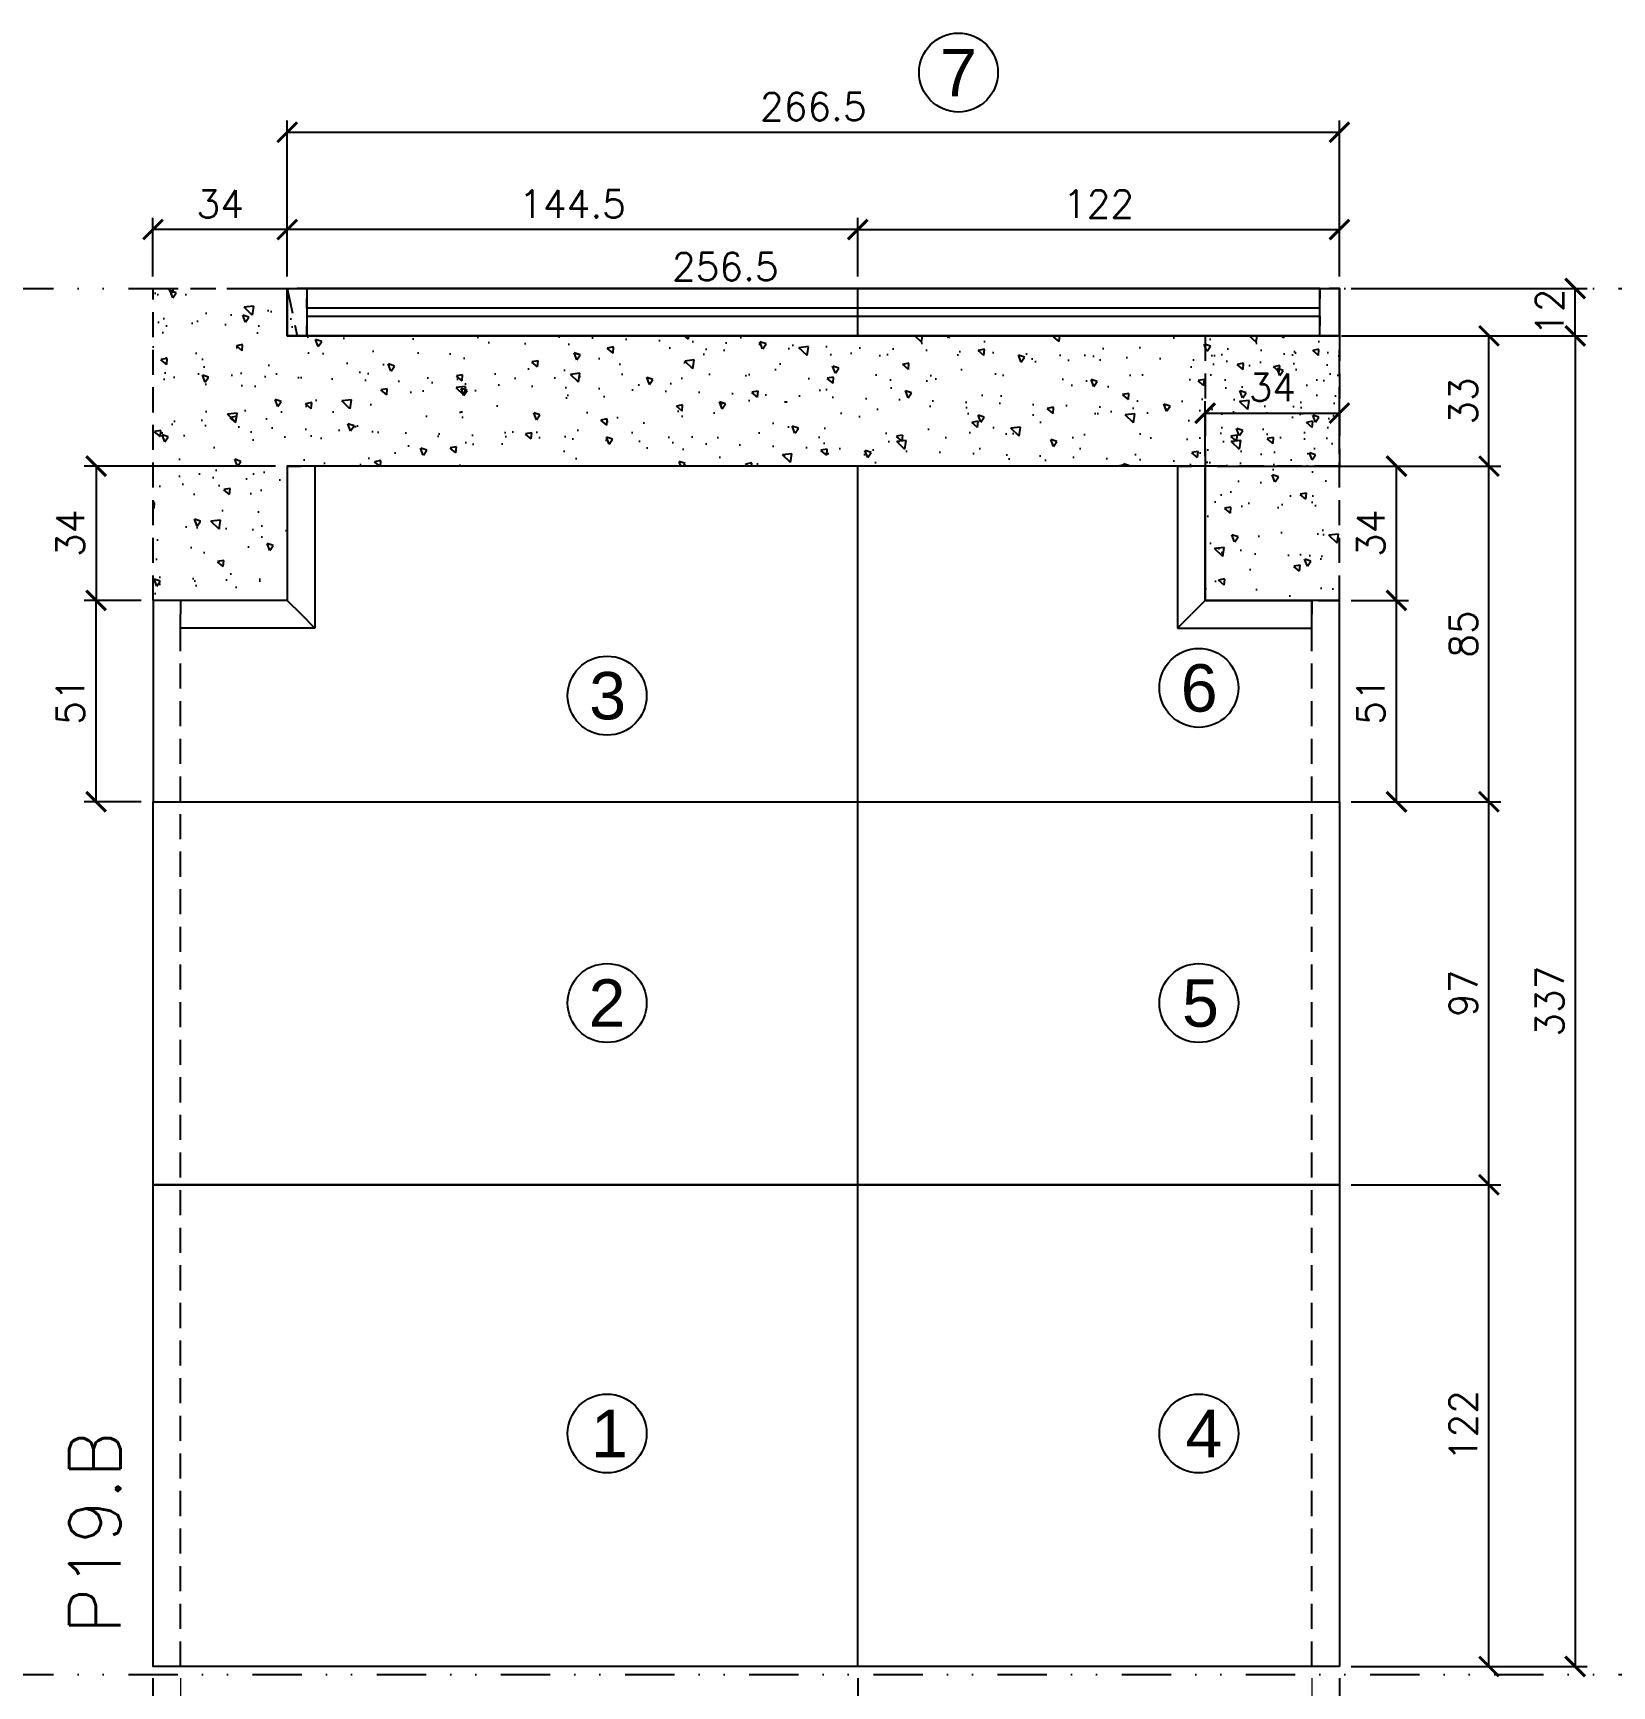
# Model space of a CAD drawing. Extents: x -23436 to 4767, y -4131 to 9755.
# Drawn here: x -18235.9 to -17836, y 2134.4 to 2553 of the extents above; entities that cross this region are included whole.
import ezdxf
from ezdxf.enums import TextEntityAlignment as Align

# ---------------------------------------------------------------- set-up
doc = ezdxf.new("R2010")
doc.units = 0
doc.header["$PDMODE"] = 2
doc.header["$PDSIZE"] = 10
doc.linetypes.add('DIVIDE2', pattern=[0.625, 0.25, -0.125, 0, -0.125, 0, -0.125])
doc.linetypes.add('HIDDEN', pattern=[9.525, 6.35, -3.175])
doc.layers.get('0').update_dxf_attribs({"lineweight": 13})
doc.layers.get('Defpoints').update_dxf_attribs({"lineweight": 13})
for name, color, linetype in [('Concreto', 250, 'HIDDEN'), ('Cota', 4, 'Continuous'), ('Cota Sarrafo', 180, 'Continuous'), ('Nível', 160, 'Continuous'), ('Painéis', 30, 'Continuous'), ('Romaneio', 10, 'Continuous'), ('Sarr 7x7', 104, 'Continuous'), ('Sarrafo de Pressão', 42, 'HIDDEN'), ('Texto Nível', 251, 'Continuous')]:
    doc.layers.add(name, color=color, linetype=linetype)
doc.layers.add('Texto Seção', color=7, linetype='Continuous', lineweight=15)
doc.styles.add('ARIAL', font='arial.ttf', dxfattribs={"oblique": 15, "height": 25})
doc.styles.add('REGUA-120', font='ROMANS.shx', dxfattribs={"height": 15})
doc.styles.add('ROMANS', font='romans.shx')
doc.styles.add('ROMAS860', font='ROMAS860.SHX')
doc.dimstyles.new('Cota Paínel', dxfattribs={"dimtxt": 7, "dimasz": 5, "dimexe": 3, "dimexo": 3, "dimgap": 3, "dimtad": 1, "dimdec": 1, "dimzin": 12, "dimdsep": 46, "dimtxsty": 'ROMANS', "dimblk": 'ARCHTICK', "dimcen": 0, "dimclrd": 4, "dimclre": 4, "dimclrt": 1, "dimadec": 1, "dimazin": 3, "dimtfac": 1, "dimtdec": 1, "dimtmove": 0, "dimatfit": 3, "dimldrblk": 'OBLIQUE', "dimfxl": 0, "dimtolj": 1, "dimtzin": 12, "dimarcsym": 0})
doc.dimstyles.new('cotas', dxfattribs={"dimtxt": 8.5, "dimasz": 5, "dimexe": 2, "dimexo": 3, "dimgap": 3, "dimtad": 1, "dimdec": 1, "dimzin": 9, "dimdsep": 46, "dimtxsty": 'ROMAS860', "dimblk": 'ARCHTICK', "dimcen": 0, "dimclrd": 4, "dimclre": 4, "dimclrt": 1, "dimadec": 0, "dimazin": 2, "dimtfac": 1, "dimtdec": 1, "dimtix": 1, "dimtmove": 0, "dimatfit": 2, "dimldrblk": 'OBLIQUE', "dimfxl": 0, "dimtolj": 1, "dimtzin": 0, "dimlwd": 13, "dimlwe": 13, "dimarcsym": 0})
doc.dimstyles.new('PAINEL', dxfattribs={"dimtxt": 7, "dimasz": 5, "dimexe": 3, "dimexo": 3, "dimgap": 3, "dimtad": 1, "dimdec": 1, "dimzin": 12, "dimdsep": 46, "dimtxsty": 'ROMANS', "dimblk": 'ARCHTICK', "dimcen": 0, "dimclrd": 4, "dimclre": 4, "dimclrt": 1, "dimadec": 1, "dimazin": 3, "dimtfac": 1, "dimtdec": 1, "dimtmove": 0, "dimatfit": 3, "dimldrblk": 'OBLIQUE', "dimfxl": 0, "dimtolj": 1, "dimtzin": 12, "dimarcsym": 0})
doc.dimstyles.new('projeto2', dxfattribs={"dimtxt": 7, "dimasz": 5, "dimexe": 1.25, "dimexo": 2.5, "dimgap": 2, "dimtad": 1, "dimdec": 1, "dimdsep": 46, "dimtxsty": 'ROMANS', "dimblk": 'OBLIQUE', "dimcen": 10, "dimdle": 1, "dimse1": 1, "dimse2": 1, "dimsd1": 1, "dimsd2": 1, "dimclrd": 256, "dimclre": 256, "dimclrt": 1, "dimadec": 0, "dimazin": 0, "dimtfac": 1, "dimtdec": 1, "dimtmove": 0, "dimatfit": 3, "dimldrblk": 'OBLIQUE', "dimfxl": 0, "dimlwd": -1, "dimlwe": -1, "dimarcsym": 0})

# ---------------------------------------------------------------- blocks, each defined once
blk = doc.blocks.new('_ArchTick')
at = {"color": 0, "linetype": 'ByBlock', "const_width": 0.15}
blk.add_lwpolyline([(-0.5, -0.5), (0.5, 0.5)], dxfattribs=at)
blk = doc.blocks.new('*D409')
at = {"layer": 'Cota', "color": 4, "lineweight": -2, "transparency": 16777216}
for p, q in [((-18026.98, 2136.35), (-18026.98, 2103.18)), ((-17904.98, 2136.35), (-17904.98, 2103.18)), ((-17904.98, 2106.18), (-18026.98, 2106.18))]:
    blk.add_line(p, q, dxfattribs=at)
at = {"layer": 'Defpoints', "color": 0, "transparency": 16777216}
for p in [(-18026.98, 2139.35), (-17904.98, 2139.35), (-18026.98, 2106.18)]:
    blk.add_point(p, dxfattribs=at)
at = {"layer": 'Cota', "color": 4, "lineweight": -2, "transparency": 16777216, "xscale": 5, "yscale": 5, "zscale": 5, "rotation": 180}
blk.add_blockref('_ArchTick', (-18026.98, 2106.18), dxfattribs=at)
at = {"layer": 'Cota', "color": 4, "lineweight": -2, "transparency": 16777216, "xscale": 5, "yscale": 5, "zscale": 5}
blk.add_blockref('_ArchTick', (-17904.98, 2106.18), dxfattribs=at)
at = {"layer": 'Cota', "color": 1, "transparency": 16777216, "insert": (-17965.98, 2112.68), "char_height": 7, "attachment_point": 5, "style": 'ROMANS'}
blk.add_mtext('\\A1;122', dxfattribs=at)
blk = doc.blocks.new('_OBLIQUE')
at = {"color": 0, "linetype": 'ByBlock', "lineweight": -2}
for p, q in [((0, 0), (-1, 0)), ((-0.5, -0.5), (0.5, 0.5))]:
    blk.add_line(p, q, dxfattribs=at)
blk = doc.blocks.new('*D410')
at = {"layer": 'Cota', "color": 4, "lineweight": -2, "transparency": 16777216}
for p, q in [((-18205.48, 2136.35), (-18205.48, 2103.18)), ((-18026.98, 2136.35), (-18026.98, 2103.18)), ((-18026.98, 2106.18), (-18205.48, 2106.18))]:
    blk.add_line(p, q, dxfattribs=at)
at = {"layer": 'Defpoints', "color": 0, "transparency": 16777216}
for p in [(-18205.48, 2139.35), (-18026.98, 2139.35), (-18205.48, 2106.18)]:
    blk.add_point(p, dxfattribs=at)
at = {"layer": 'Cota', "color": 4, "lineweight": -2, "transparency": 16777216, "xscale": 5, "yscale": 5, "zscale": 5, "rotation": 180}
blk.add_blockref('_ArchTick', (-18205.48, 2106.18), dxfattribs=at)
at = {"layer": 'Cota', "color": 4, "lineweight": -2, "transparency": 16777216, "xscale": 5, "yscale": 5, "zscale": 5}
blk.add_blockref('_ArchTick', (-18026.98, 2106.18), dxfattribs=at)
at = {"layer": 'Cota', "color": 1, "transparency": 16777216, "insert": (-18116.23, 2112.68), "char_height": 7, "attachment_point": 5, "style": 'ROMANS'}
blk.add_mtext('\\A1;178.5', dxfattribs=at)
blk = doc.blocks.new('*D411')
at = {"layer": 'Cota', "color": 4, "lineweight": -2, "transparency": 16777216}
for p, q in [((-18205.48, 2136.35), (-18205.48, 2083.78)), ((-17904.98, 2136.35), (-17904.98, 2083.78)), ((-17904.98, 2086.78), (-18205.48, 2086.78))]:
    blk.add_line(p, q, dxfattribs=at)
at = {"layer": 'Defpoints', "color": 0, "transparency": 16777216}
for p in [(-18205.48, 2139.35), (-17904.98, 2139.35), (-18205.48, 2086.78)]:
    blk.add_point(p, dxfattribs=at)
at = {"layer": 'Cota', "color": 4, "lineweight": -2, "transparency": 16777216, "xscale": 5, "yscale": 5, "zscale": 5, "rotation": 180}
blk.add_blockref('_ArchTick', (-18205.48, 2086.78), dxfattribs=at)
at = {"layer": 'Cota', "color": 4, "lineweight": -2, "transparency": 16777216, "xscale": 5, "yscale": 5, "zscale": 5}
blk.add_blockref('_ArchTick', (-17904.98, 2086.78), dxfattribs=at)
at = {"layer": 'Cota', "color": 1, "transparency": 16777216, "insert": (-18055.23, 2093.28), "char_height": 7, "attachment_point": 5, "style": 'ROMANS'}
blk.add_mtext('\\A1;300.5', dxfattribs=at)
blk = doc.blocks.new('*D412')
at = {"layer": 'Cota', "color": 4, "lineweight": 13, "transparency": 16777216}
for p, q in [((-18205.48, 2136.35), (-18205.48, 2117.87)), ((-18198.48, 2136.35), (-18198.48, 2117.87)), ((-18205.48, 2119.87), (-18223.14, 2119.87)), ((-18198.48, 2119.87), (-18205.48, 2119.87))]:
    blk.add_line(p, q, dxfattribs=at)
at = {"layer": 'Defpoints', "color": 0, "transparency": 16777216}
for p in [(-18205.48, 2139.35), (-18198.48, 2139.35), (-18205.48, 2119.87)]:
    blk.add_point(p, dxfattribs=at)
at = {"layer": 'Cota', "color": 4, "lineweight": 13, "transparency": 16777216, "xscale": 5, "yscale": 5, "zscale": 5, "rotation": 180}
blk.add_blockref('_ArchTick', (-18205.48, 2119.87), dxfattribs=at)
at = {"layer": 'Cota', "color": 4, "lineweight": 13, "transparency": 16777216, "xscale": 5, "yscale": 5, "zscale": 5}
blk.add_blockref('_ArchTick', (-18198.48, 2119.87), dxfattribs=at)
at = {"layer": 'Cota', "color": 1, "transparency": 16777216, "insert": (-18217.31, 2127.12), "char_height": 8.5, "attachment_point": 5, "style": 'ROMAS860'}
blk.add_mtext('\\A1;7', dxfattribs=at)
blk = doc.blocks.new('*D413')
at = {"layer": 'Cota', "color": 4, "lineweight": 13, "transparency": 16777216}
for p, q in [((-17911.98, 2136.35), (-17911.98, 2117.87)), ((-17904.98, 2136.35), (-17904.98, 2117.87)), ((-17911.98, 2119.87), (-17904.98, 2119.87)), ((-17904.98, 2119.87), (-17887.31, 2119.87))]:
    blk.add_line(p, q, dxfattribs=at)
at = {"layer": 'Defpoints', "color": 0, "transparency": 16777216}
for p in [(-17911.98, 2139.35), (-17904.98, 2139.35), (-17904.98, 2119.87)]:
    blk.add_point(p, dxfattribs=at)
at = {"layer": 'Cota', "color": 4, "lineweight": 13, "transparency": 16777216, "xscale": 5, "yscale": 5, "zscale": 5, "rotation": 180}
blk.add_blockref('_ArchTick', (-17911.98, 2119.87), dxfattribs=at)
at = {"layer": 'Cota', "color": 4, "lineweight": 13, "transparency": 16777216, "xscale": 5, "yscale": 5, "zscale": 5}
blk.add_blockref('_ArchTick', (-17904.98, 2119.87), dxfattribs=at)
at = {"layer": 'Cota', "color": 1, "transparency": 16777216, "insert": (-17893.14, 2127.12), "char_height": 8.5, "attachment_point": 5, "style": 'ROMAS860'}
blk.add_mtext('\\A1;7', dxfattribs=at)
blk = doc.blocks.new('*D414')
at = {"layer": 'Cota', "color": 4, "lineweight": -2, "transparency": 16777216}
for p, q in [((-18171.48, 2491.35), (-18171.48, 2506.28)), ((-18026.98, 2491.35), (-18026.98, 2506.28)), ((-18026.98, 2503.28), (-18171.48, 2503.28))]:
    blk.add_line(p, q, dxfattribs=at)
at = {"layer": 'Defpoints', "color": 0, "transparency": 16777216}
for p in [(-18171.48, 2503.28), (-18171.48, 2488.35), (-18026.98, 2488.35)]:
    blk.add_point(p, dxfattribs=at)
at = {"layer": 'Cota', "color": 4, "lineweight": -2, "transparency": 16777216, "xscale": 5, "yscale": 5, "zscale": 5, "rotation": 180}
blk.add_blockref('_ArchTick', (-18171.48, 2503.28), dxfattribs=at)
at = {"layer": 'Cota', "color": 4, "lineweight": -2, "transparency": 16777216, "xscale": 5, "yscale": 5, "zscale": 5}
blk.add_blockref('_ArchTick', (-18026.98, 2503.28), dxfattribs=at)
at = {"layer": 'Cota', "color": 1, "transparency": 16777216, "insert": (-18099.23, 2509.78), "char_height": 7, "attachment_point": 5, "style": 'ROMANS'}
blk.add_mtext('\\A1;144.5', dxfattribs=at)
blk = doc.blocks.new('*D415')
at = {"layer": 'Cota', "color": 4, "lineweight": -2, "transparency": 16777216}
for p, q in [((-18205.48, 2491.35), (-18205.48, 2506.28)), ((-18171.48, 2491.35), (-18171.48, 2506.28)), ((-18171.48, 2503.28), (-18205.48, 2503.28))]:
    blk.add_line(p, q, dxfattribs=at)
at = {"layer": 'Defpoints', "color": 0, "transparency": 16777216}
for p in [(-18205.48, 2503.28), (-18205.48, 2488.35), (-18171.48, 2488.35)]:
    blk.add_point(p, dxfattribs=at)
at = {"layer": 'Cota', "color": 4, "lineweight": -2, "transparency": 16777216, "xscale": 5, "yscale": 5, "zscale": 5, "rotation": 180}
blk.add_blockref('_ArchTick', (-18205.48, 2503.28), dxfattribs=at)
at = {"layer": 'Cota', "color": 4, "lineweight": -2, "transparency": 16777216, "xscale": 5, "yscale": 5, "zscale": 5}
blk.add_blockref('_ArchTick', (-18171.48, 2503.28), dxfattribs=at)
at = {"layer": 'Cota', "color": 1, "transparency": 16777216, "insert": (-18188.48, 2509.78), "char_height": 7, "attachment_point": 5, "style": 'ROMANS'}
blk.add_mtext('\\A1;34', dxfattribs=at)
blk = doc.blocks.new('*D416')
at = {"layer": 'Cota', "color": 4, "lineweight": -2, "transparency": 16777216}
for p, q in [((-18208.48, 2409.35), (-18222.89, 2409.35)), ((-18219.89, 2358.35), (-18219.89, 2409.35)), ((-18208.48, 2358.35), (-18222.89, 2358.35))]:
    blk.add_line(p, q, dxfattribs=at)
at = {"layer": 'Defpoints', "color": 0, "transparency": 16777216}
for p in [(-18219.89, 2409.35), (-18205.48, 2409.35), (-18205.48, 2358.35)]:
    blk.add_point(p, dxfattribs=at)
at = {"layer": 'Cota', "color": 4, "lineweight": -2, "transparency": 16777216, "xscale": 5, "yscale": 5, "zscale": 5}
for p, rotation in [((-18219.89, 2409.35), 90), ((-18219.89, 2358.35), 270)]:
    blk.add_blockref('_ArchTick', p, dxfattribs=dict(at, rotation=rotation))
at = {"layer": 'Cota', "color": 1, "transparency": 16777216, "insert": (-18226.39, 2383.85), "char_height": 7, "attachment_point": 5, "rotation": 90, "style": 'ROMANS'}
blk.add_mtext('\\A1;51', dxfattribs=at)
blk = doc.blocks.new('*D417')
at = {"layer": 'Cota', "color": 4, "lineweight": -2, "transparency": 16777216}
for p, q in [((-18026.98, 2491.35), (-18026.98, 2506.28)), ((-17904.98, 2491.35), (-17904.98, 2506.28)), ((-18026.98, 2503.28), (-17904.98, 2503.28))]:
    blk.add_line(p, q, dxfattribs=at)
at = {"layer": 'Defpoints', "color": 0, "transparency": 16777216}
for p in [(-17904.98, 2503.28), (-18026.98, 2488.35), (-17904.98, 2488.35)]:
    blk.add_point(p, dxfattribs=at)
at = {"layer": 'Cota', "color": 4, "lineweight": -2, "transparency": 16777216, "xscale": 5, "yscale": 5, "zscale": 5, "rotation": 180}
blk.add_blockref('_ArchTick', (-18026.98, 2503.28), dxfattribs=at)
at = {"layer": 'Cota', "color": 4, "lineweight": -2, "transparency": 16777216, "xscale": 5, "yscale": 5, "zscale": 5}
blk.add_blockref('_ArchTick', (-17904.98, 2503.28), dxfattribs=at)
at = {"layer": 'Cota', "color": 1, "transparency": 16777216, "insert": (-17965.98, 2509.78), "char_height": 7, "attachment_point": 5, "style": 'ROMANS'}
blk.add_mtext('\\A1;122', dxfattribs=at)
blk = doc.blocks.new('*D418')
at = {"layer": 'Defpoints', "color": 0, "transparency": 16777216}
for p in [(-18166.48, 2488.35), (-17909.98, 2488.35), (-17909.98, 2488.35)]:
    blk.add_point(p, dxfattribs=at)
at = {"layer": 'Cota Sarrafo', "color": 1, "transparency": 16777216, "insert": (-18060.54, 2493.85), "char_height": 7, "attachment_point": 5, "style": 'ROMANS'}
blk.add_mtext('256.5', dxfattribs=at)
blk = doc.blocks.new('*D484')
at = {"layer": 'Cota', "color": 4, "lineweight": -2, "transparency": 16777216}
for p, q in [((-18171.48, 2491.35), (-18171.48, 2530.93)), ((-17904.98, 2491.35), (-17904.98, 2530.93)), ((-18171.48, 2527.93), (-17904.98, 2527.93))]:
    blk.add_line(p, q, dxfattribs=at)
at = {"layer": 'Defpoints', "color": 0, "transparency": 16777216}
for p in [(-17904.98, 2527.93), (-18171.48, 2488.35), (-17904.98, 2488.35)]:
    blk.add_point(p, dxfattribs=at)
at = {"layer": 'Cota', "color": 4, "lineweight": -2, "transparency": 16777216, "xscale": 5, "yscale": 5, "zscale": 5, "rotation": 180}
blk.add_blockref('_ArchTick', (-18171.48, 2527.93), dxfattribs=at)
at = {"layer": 'Cota', "color": 4, "lineweight": -2, "transparency": 16777216, "xscale": 5, "yscale": 5, "zscale": 5}
blk.add_blockref('_ArchTick', (-17904.98, 2527.93), dxfattribs=at)
at = {"layer": 'Cota', "color": 1, "transparency": 16777216, "insert": (-18038.23, 2534.43), "char_height": 7, "attachment_point": 5, "style": 'ROMANS'}
blk.add_mtext('\\A1;266.5', dxfattribs=at)
blk = doc.blocks.new('*D488')
at = {"layer": 'Cota', "color": 4, "lineweight": -2, "transparency": 16777216}
for p, q in [((-17901.98, 2409.35), (-17887.53, 2409.35)), ((-17890.53, 2358.35), (-17890.53, 2409.35)), ((-17901.98, 2358.35), (-17887.53, 2358.35))]:
    blk.add_line(p, q, dxfattribs=at)
at = {"layer": 'Defpoints', "color": 0, "transparency": 16777216}
for p in [(-17904.98, 2409.35), (-17890.53, 2409.35), (-17904.98, 2358.35)]:
    blk.add_point(p, dxfattribs=at)
at = {"layer": 'Cota', "color": 4, "lineweight": -2, "transparency": 16777216, "xscale": 5, "yscale": 5, "zscale": 5}
for p, rotation in [((-17890.53, 2409.35), 90), ((-17890.53, 2358.35), 270)]:
    blk.add_blockref('_ArchTick', p, dxfattribs=dict(at, rotation=rotation))
at = {"layer": 'Cota', "color": 1, "transparency": 16777216, "insert": (-17897.03, 2383.85), "char_height": 7, "attachment_point": 5, "rotation": 90, "style": 'ROMANS'}
blk.add_mtext('\\A1;51', dxfattribs=at)
blk = doc.blocks.new('*D489')
at = {"layer": 'Cota', "color": 4, "lineweight": -2, "transparency": 16777216}
for p, q in [((-17901.98, 2261.35), (-17864.11, 2261.35)), ((-17867.11, 2139.35), (-17867.11, 2261.35)), ((-17901.98, 2139.35), (-17864.11, 2139.35))]:
    blk.add_line(p, q, dxfattribs=at)
at = {"layer": 'Defpoints', "color": 0, "transparency": 16777216}
for p in [(-17904.98, 2261.35), (-17867.11, 2261.35), (-17904.98, 2139.35)]:
    blk.add_point(p, dxfattribs=at)
at = {"layer": 'Cota', "color": 4, "lineweight": -2, "transparency": 16777216, "xscale": 5, "yscale": 5, "zscale": 5}
for p, rotation in [((-17867.11, 2261.35), 90), ((-17867.11, 2139.35), 270)]:
    blk.add_blockref('_ArchTick', p, dxfattribs=dict(at, rotation=rotation))
at = {"layer": 'Cota', "color": 1, "transparency": 16777216, "insert": (-17873.61, 2200.35), "char_height": 7, "attachment_point": 5, "rotation": 90, "style": 'ROMANS'}
blk.add_mtext('\\A1;122', dxfattribs=at)
blk = doc.blocks.new('*D490')
at = {"layer": 'Cota', "color": 4, "lineweight": -2, "transparency": 16777216}
for p, q in [((-17901.98, 2358.35), (-17864.11, 2358.35)), ((-17867.11, 2261.35), (-17867.11, 2358.35)), ((-17901.98, 2261.35), (-17864.11, 2261.35))]:
    blk.add_line(p, q, dxfattribs=at)
at = {"layer": 'Defpoints', "color": 0, "transparency": 16777216}
for p in [(-17904.98, 2358.35), (-17867.11, 2358.35), (-17904.98, 2261.35)]:
    blk.add_point(p, dxfattribs=at)
at = {"layer": 'Cota', "color": 4, "lineweight": -2, "transparency": 16777216, "xscale": 5, "yscale": 5, "zscale": 5}
for p, rotation in [((-17867.11, 2358.35), 90), ((-17867.11, 2261.35), 270)]:
    blk.add_blockref('_ArchTick', p, dxfattribs=dict(at, rotation=rotation))
at = {"layer": 'Cota', "color": 1, "transparency": 16777216, "insert": (-17873.61, 2309.85), "char_height": 7, "attachment_point": 5, "rotation": 90, "style": 'ROMANS'}
blk.add_mtext('\\A1;97', dxfattribs=at)
blk = doc.blocks.new('*D491')
at = {"layer": 'Cota', "color": 4, "lineweight": -2, "transparency": 16777216}
for p, q in [((-17935.98, 2443.35), (-17864.11, 2443.35)), ((-17867.11, 2358.35), (-17867.11, 2443.35)), ((-17901.98, 2358.35), (-17864.11, 2358.35))]:
    blk.add_line(p, q, dxfattribs=at)
at = {"layer": 'Defpoints', "color": 0, "transparency": 16777216}
for p in [(-17938.98, 2443.35), (-17867.11, 2443.35), (-17904.98, 2358.35)]:
    blk.add_point(p, dxfattribs=at)
at = {"layer": 'Cota', "color": 4, "lineweight": -2, "transparency": 16777216, "xscale": 5, "yscale": 5, "zscale": 5}
for p, rotation in [((-17867.11, 2443.35), 90), ((-17867.11, 2358.35), 270)]:
    blk.add_blockref('_ArchTick', p, dxfattribs=dict(at, rotation=rotation))
at = {"layer": 'Cota', "color": 1, "transparency": 16777216, "insert": (-17873.61, 2400.85), "char_height": 7, "attachment_point": 5, "rotation": 90, "style": 'ROMANS'}
blk.add_mtext('\\A1;85', dxfattribs=at)
blk = doc.blocks.new('*D492')
at = {"layer": 'Cota', "color": 4, "lineweight": -2, "transparency": 16777216}
for p, q in [((-17901.98, 2476.35), (-17864.11, 2476.35)), ((-17867.11, 2443.35), (-17867.11, 2476.35)), ((-17935.98, 2443.35), (-17864.11, 2443.35))]:
    blk.add_line(p, q, dxfattribs=at)
at = {"layer": 'Defpoints', "color": 0, "transparency": 16777216}
for p in [(-17904.98, 2476.35), (-17867.11, 2476.35), (-17938.98, 2443.35)]:
    blk.add_point(p, dxfattribs=at)
at = {"layer": 'Cota', "color": 4, "lineweight": -2, "transparency": 16777216, "xscale": 5, "yscale": 5, "zscale": 5}
for p, rotation in [((-17867.11, 2476.35), 90), ((-17867.11, 2443.35), 270)]:
    blk.add_blockref('_ArchTick', p, dxfattribs=dict(at, rotation=rotation))
at = {"layer": 'Cota', "color": 1, "transparency": 16777216, "insert": (-17873.61, 2459.85), "char_height": 7, "attachment_point": 5, "rotation": 90, "style": 'ROMANS'}
blk.add_mtext('\\A1;33', dxfattribs=at)
blk = doc.blocks.new('*D493')
at = {"layer": 'Cota', "color": 4, "lineweight": -2, "transparency": 16777216}
for p, q in [((-17901.98, 2488.35), (-17842.26, 2488.35)), ((-17845.26, 2476.35), (-17845.26, 2488.35)), ((-17904.48, 2476.35), (-17842.26, 2476.35))]:
    blk.add_line(p, q, dxfattribs=at)
at = {"layer": 'Defpoints', "color": 0, "transparency": 16777216}
for p in [(-17904.98, 2488.35), (-17845.26, 2488.35), (-17907.48, 2476.35)]:
    blk.add_point(p, dxfattribs=at)
at = {"layer": 'Cota', "color": 4, "lineweight": -2, "transparency": 16777216, "xscale": 5, "yscale": 5, "zscale": 5}
for p, rotation in [((-17845.26, 2488.35), 90), ((-17845.26, 2476.35), 270)]:
    blk.add_blockref('_ArchTick', p, dxfattribs=dict(at, rotation=rotation))
at = {"layer": 'Cota', "color": 1, "transparency": 16777216, "insert": (-17851.76, 2482.35), "char_height": 7, "attachment_point": 5, "rotation": 90, "style": 'ROMANS'}
blk.add_mtext('\\A1;12', dxfattribs=at)
blk = doc.blocks.new('*D494')
at = {"layer": 'Cota', "color": 4, "lineweight": -2, "transparency": 16777216}
for p, q in [((-17901.98, 2476.35), (-17842.26, 2476.35)), ((-17845.26, 2476.35), (-17845.26, 2139.35)), ((-17901.98, 2139.35), (-17842.26, 2139.35))]:
    blk.add_line(p, q, dxfattribs=at)
at = {"layer": 'Defpoints', "color": 0, "transparency": 16777216}
for p in [(-17904.98, 2476.35), (-17904.98, 2139.35), (-17845.26, 2139.35)]:
    blk.add_point(p, dxfattribs=at)
at = {"layer": 'Cota', "color": 4, "lineweight": -2, "transparency": 16777216, "xscale": 5, "yscale": 5, "zscale": 5}
for p, rotation in [((-17845.26, 2476.35), 90), ((-17845.26, 2139.35), 270)]:
    blk.add_blockref('_ArchTick', p, dxfattribs=dict(at, rotation=rotation))
at = {"layer": 'Cota', "color": 1, "transparency": 16777216, "insert": (-17851.76, 2307.85), "char_height": 7, "attachment_point": 5, "rotation": 90, "style": 'ROMANS'}
blk.add_mtext('\\A1;337', dxfattribs=at)
blk = doc.blocks.new('*D507')
at = {"layer": 'Cota', "color": 4, "lineweight": -2, "transparency": 16777216}
for p, q in [((-17938.98, 2445.85), (-17938.98, 2459.78)), ((-17904.98, 2446.35), (-17904.98, 2459.78)), ((-17938.98, 2456.78), (-17904.98, 2456.78))]:
    blk.add_line(p, q, dxfattribs=at)
at = {"layer": 'Defpoints', "color": 0, "transparency": 16777216}
for p in [(-17904.98, 2456.78), (-17938.98, 2442.85), (-17904.98, 2443.35)]:
    blk.add_point(p, dxfattribs=at)
at = {"layer": 'Cota', "color": 4, "lineweight": -2, "transparency": 16777216, "xscale": 5, "yscale": 5, "zscale": 5, "rotation": 180}
blk.add_blockref('_ArchTick', (-17938.98, 2456.78), dxfattribs=at)
at = {"layer": 'Cota', "color": 4, "lineweight": -2, "transparency": 16777216, "xscale": 5, "yscale": 5, "zscale": 5}
blk.add_blockref('_ArchTick', (-17904.98, 2456.78), dxfattribs=at)
at = {"layer": 'Cota', "color": 1, "transparency": 16777216, "insert": (-17921.98, 2463.28), "char_height": 7, "attachment_point": 5, "style": 'ROMANS'}
blk.add_mtext('\\A1;34', dxfattribs=at)
blk = doc.blocks.new('*D811')
at = {"layer": 'Cota', "color": 4, "lineweight": -2, "transparency": 16777216}
for p, q in [((-18174.48, 2443.35), (-18222.89, 2443.35)), ((-18219.89, 2443.35), (-18219.89, 2409.35)), ((-18208.48, 2409.35), (-18222.89, 2409.35))]:
    blk.add_line(p, q, dxfattribs=at)
at = {"layer": 'Defpoints', "color": 0, "transparency": 16777216}
for p in [(-18171.48, 2443.35), (-18219.89, 2409.35), (-18205.48, 2409.35)]:
    blk.add_point(p, dxfattribs=at)
at = {"layer": 'Cota', "color": 4, "lineweight": -2, "transparency": 16777216, "xscale": 5, "yscale": 5, "zscale": 5}
for p, rotation in [((-18219.89, 2443.35), 90), ((-18219.89, 2409.35), 270)]:
    blk.add_blockref('_ArchTick', p, dxfattribs=dict(at, rotation=rotation))
at = {"layer": 'Cota', "color": 1, "transparency": 16777216, "insert": (-18226.39, 2426.35), "char_height": 7, "attachment_point": 5, "rotation": 90, "style": 'ROMANS'}
blk.add_mtext('\\A1;34', dxfattribs=at)
blk = doc.blocks.new('*D1831')
at = {"layer": 'Defpoints', "color": 0, "transparency": 16777216}
for p in [(-17938.98, 2443.35), (-17890.53, 2443.35), (-17904.98, 2409.35)]:
    blk.add_point(p, dxfattribs=at)
at = {"layer": 'Texto Nível', "color": 4, "lineweight": -2, "transparency": 16777216}
for p, q in [((-17935.98, 2443.35), (-17887.53, 2443.35)), ((-17890.53, 2409.35), (-17890.53, 2443.35)), ((-17901.98, 2409.35), (-17887.53, 2409.35))]:
    blk.add_line(p, q, dxfattribs=at)
at = {"layer": 'Texto Nível', "color": 4, "lineweight": -2, "transparency": 16777216, "xscale": 5, "yscale": 5, "zscale": 5}
for p, rotation in [((-17890.53, 2443.35), 90), ((-17890.53, 2409.35), 270)]:
    blk.add_blockref('_ArchTick', p, dxfattribs=dict(at, rotation=rotation))
at = {"layer": 'Texto Nível', "color": 1, "transparency": 16777216, "insert": (-17897.03, 2426.35), "char_height": 7, "attachment_point": 5, "rotation": 90, "style": 'ROMANS'}
blk.add_mtext('\\A1;34', dxfattribs=at)

msp = doc.modelspace()

# ---------------------------------------------------------------- hatches: boundary and pattern name
at = {"layer": 'Concreto'}
h = msp.add_hatch(dxfattribs=at)
h.set_pattern_fill('AR-CONC', color=256, scale=0.1, angle=90)
h.set_pattern_definition([(140, (1450.755, 0), (1.593909, 18.218467), [1.905, -20.955]), (85, (1450.755, 0), (-19.105685, -3.524342), [1.524, -16.764058]), (190.45144, (1450.887, 1.518), (-17.511775, 14.694125), [1.619001, -17.809024]), (136.1842, (1445.675, 0), (4.204233, 27.107904), [2.8575, -31.4325]), (186.63556, (1446.025, 2.26), (-24.742612, 23.740413), [2.428502, -26.71356]), (81.18415, (1445.675, 0), (-24.742612, 23.740413), [2.285997, -25.145973]), (111, (1446.945, 2.54), (10.22652, 15.161439), [1.905, -20.955]), (56, (1446.945, 2.54), (-18.418797, 6.180203), [1.524, -16.764]), (161.45145, (1447.797, 3.803), (-8.192277, 21.341642), [1.619001, -17.808994]), (127.5, (1450.7546, 0), (-8.4555039, 0.3088603), [0, -16.5608, 0, -17.018, 0, -16.8275]), (97.5, (1450.755, 0), (-10.0180575, 6.6819663), [0, -9.7028, 0, -16.1798, 0, -6.4135]), (57.5, (1450.7546, -5.664), (0.5728744, 13.5590595), [0, -6.35, 0, -19.812, 0, -26.289]), (47.5, (1450.755, -8.204), (-2.542649, 14.812918), [0, -8.255, 0, -13.1572, 0, -18.669])])
h.paths.add_polyline_path([(-18171.475, 2443.348), (-18171.475, 2409.348), (-18205.475, 2409.348), (-18205.475, 2488.348), (-18171.475, 2488.348), (-18168.975, 2476.348), (-17904.975, 2476.348), (-17904.975, 2443.348)])
h = msp.add_hatch(dxfattribs=at)
h.set_pattern_fill('AR-CONC', color=256, scale=0.1, angle=90)
h.set_pattern_definition([(140, (1535.498, 0), (1.593909, 18.218467), [1.905, -20.955]), (85, (1535.498, 0), (-19.105685, -3.524342), [1.524, -16.764058]), (190.45144, (1535.631, 1.518), (-17.511775, 14.694125), [1.619001, -17.809024]), (136.1842, (1530.418, 0), (4.204233, 27.107904), [2.8575, -31.4325]), (186.63556, (1530.77, 2.26), (-24.742612, 23.740413), [2.428502, -26.71356]), (81.18415, (1530.418, 0), (-24.742612, 23.740413), [2.285997, -25.145973]), (111, (1531.688, 2.54), (10.22652, 15.161439), [1.905, -20.955]), (56, (1531.688, 2.54), (-18.418797, 6.180203), [1.524, -16.764]), (161.45145, (1532.54, 3.803), (-8.192277, 21.341642), [1.619001, -17.808994]), (127.5, (1535.4984, 0), (-8.4555039, 0.3088603), [0, -16.5608, 0, -17.018, 0, -16.8275]), (97.5, (1535.498, 0), (-10.0180575, 6.6819663), [0, -9.7028, 0, -16.1798, 0, -6.4135]), (57.5, (1535.4984, -5.664), (0.5728744, 13.5590595), [0, -6.35, 0, -19.812, 0, -26.289]), (47.5, (1535.498, -8.204), (-2.542649, 14.812918), [0, -8.255, 0, -13.1572, 0, -18.669])])
h.paths.add_polyline_path([(-17938.975, 2409.348), (-17904.975, 2409.348), (-17904.975, 2476.348), (-17938.975, 2476.348)])

# ---------------------------------------------------------------- linework, layer by layer
for points in [[(-18171.475, 2443.348), (-18171.475, 2409.348), (-18205.475, 2409.348), (-18205.475, 2488.348), (-18171.475, 2488.348), (-18168.975, 2476.348), (-17904.975, 2476.348), (-17904.975, 2443.348)], [(-17938.975, 2409.348), (-17904.975, 2409.348), (-17904.975, 2476.348), (-17938.975, 2476.348)]]:
    msp.add_lwpolyline(points, close=True, dxfattribs=at)
at = {"layer": 'Nível', "linetype": 'DIVIDE2', "ltscale": 50}
for p, q in [((-18714.922, 2488.348), (-17651.18, 2488.348)), ((-18714.922, 2137.348), (-17651.18, 2137.348))]:
    msp.add_line(p, q, dxfattribs=at)
at = {"layer": 'Painéis', "color": 32, "true_color": 0xcd6928}
for p, q in [((-18026.975, 2476.348), (-18026.975, 2488.348)), ((-18026.975, 2139.348), (-18026.975, 2443.348))]:
    msp.add_line(p, q, dxfattribs=at)
for points in [[(-17904.975, 2476.348), (-18171.475, 2476.348), (-18171.475, 2488.348), (-17904.975, 2488.348)], [(-17904.975, 2261.348), (-18205.475, 2261.348), (-18205.475, 2358.348), (-17904.975, 2358.348)], [(-17904.975, 2139.348), (-18205.475, 2139.348), (-18205.475, 2261.348), (-17904.975, 2261.348)]]:
    msp.add_lwpolyline(points, close=True, dxfattribs=at)
msp.add_lwpolyline([(-17938.975, 2443.348), (-18171.475, 2443.348), (-18171.475, 2409.348), (-18205.475, 2409.348), (-18205.475, 2358.348), (-17904.975, 2358.348), (-17904.975, 2409.348), (-17938.975, 2409.348), (-17938.975, 2442.848)], dxfattribs=at)
at = {"layer": 'Romaneio'}
for centre in [(-18001.463, 2543.039), (-18090.468, 2385.22), (-17940.57, 2387.187), (-18090.468, 2307.38), (-17940.57, 2307.38), (-18090.468, 2198.353), (-17940.57, 2198.353)]:
    msp.add_circle(centre, 10, dxfattribs=at)
at = {"layer": 'Sarr 7x7', "color": 50}
for p, q in [((-18171.475, 2488.348), (-18168.975, 2488.348)), ((-18171.475, 2488.348), (-18171.475, 2476.348)), ((-18166.475, 2488.348), (-18168.975, 2488.348)), ((-18166.475, 2488.348), (-18166.475, 2476.348)), ((-17909.975, 2488.348), (-18166.475, 2488.348)), ((-18166.475, 2488.348), (-18166.475, 2485.848)), ((-17909.975, 2476.348), (-17909.975, 2488.348)), ((-17909.975, 2488.348), (-17907.475, 2488.348)), ((-17909.975, 2488.348), (-17909.975, 2485.848)), ((-17904.975, 2488.348), (-17907.475, 2488.348)), ((-17904.975, 2476.348), (-17904.975, 2488.348)), ((-18166.475, 2483.348), (-18166.475, 2485.848)), ((-17909.975, 2483.348), (-18166.475, 2483.348)), ((-17909.975, 2483.348), (-17909.975, 2485.848)), ((-18166.475, 2481.348), (-18166.475, 2478.848)), ((-18166.475, 2481.348), (-17909.975, 2481.348)), ((-18166.475, 2476.348), (-18166.475, 2478.848)), ((-17909.975, 2481.348), (-17909.975, 2478.848)), ((-17909.975, 2476.348), (-17909.975, 2478.848)), ((-18171.475, 2476.348), (-18168.975, 2476.348)), ((-18166.475, 2476.348), (-18168.975, 2476.348)), ((-18166.475, 2476.348), (-17909.975, 2476.348)), ((-17909.975, 2476.348), (-17907.475, 2476.348)), ((-17904.975, 2476.348), (-17907.475, 2476.348)), ((-18171.475, 2443.348), (-18167.975, 2443.348)), ((-18171.475, 2443.348), (-18171.475, 2409.348)), ((-18164.475, 2443.348), (-18167.975, 2443.348)), ((-18164.475, 2443.348), (-18164.475, 2402.348)), ((-17945.975, 2443.348), (-17942.475, 2443.348)), ((-17945.975, 2443.348), (-17945.975, 2402.348)), ((-17938.975, 2443.348), (-17942.475, 2443.348)), ((-17938.975, 2443.348), (-17938.975, 2409.348)), ((-18171.475, 2409.348), (-18198.475, 2409.348)), ((-18198.475, 2409.348), (-18198.475, 2405.848)), ((-18171.475, 2409.348), (-18167.975, 2405.848)), ((-17938.975, 2409.348), (-17942.475, 2405.848)), ((-17938.975, 2409.348), (-17911.975, 2409.348)), ((-17911.975, 2409.348), (-17911.975, 2405.848)), ((-18198.475, 2402.348), (-18198.475, 2405.848)), ((-18164.475, 2402.348), (-18167.975, 2405.848)), ((-17945.975, 2402.348), (-17942.475, 2405.848)), ((-17911.975, 2402.348), (-17911.975, 2405.848)), ((-18164.475, 2402.348), (-18198.475, 2402.348)), ((-17945.975, 2402.348), (-17911.975, 2402.348))]:
    msp.add_line(p, q, dxfattribs=at)
at = {"layer": 'Sarrafo de Pressão'}
for p, q in [((-17911.975, 2139.348), (-17911.975, 2409.348)), ((-18198.475, 2139.348), (-18198.475, 2402.348))]:
    msp.add_line(p, q, dxfattribs=at)

# ---------------------------------------------------------------- texts
at = {"layer": 'Romaneio', "color": 0, "style": 'ARIAL'}
for s, p in [('7', (-18001.463, 2543.039)), ('3', (-18090.329, 2385.22)), ('6', (-17940.513, 2387.187)), ('2', (-18090.493, 2307.38)), ('5', (-17940.177, 2307.38)), ('1', (-18089.871, 2198.353)), ('4', (-17939.318, 2198.353))]:
    msp.add_text(s, height=12, dxfattribs=at).set_placement(p, align=Align.MIDDLE_CENTER)
at = {"layer": 'Texto Seção', "insert": (-18226.732, 2147.587), "char_height": 13, "width": 285.32988, "attachment_point": 1, "rotation": 90, "style": 'REGUA-120'}
msp.add_mtext('P19.B', dxfattribs=at)

# ---------------------------------------------------------------- dimensions: what is measured, and where the dimension line sits
at = {"layer": 'Cota'}
for base, p1, p2, picture, middle in [((-17904.975, 2527.929), (-18171.475, 2488.348), (-17904.975, 2488.348), '*D484', (-18038.225, 2534.429)), ((-17904.975, 2503.281), (-18026.975, 2488.348), (-17904.975, 2488.348), '*D417', (-17965.975, 2509.781)), ((-17904.975, 2456.782), (-17938.975, 2442.848), (-17904.975, 2443.348), '*D507', (-17921.975, 2463.282))]:
    dim = msp.add_linear_dim(base=base, p1=p1, p2=p2, dimstyle='PAINEL', override={"dimarcsym": 2}, dxfattribs=at)
    dim.commit()
    dim.dimension.update_dxf_attribs({"geometry": picture, "text_midpoint": middle})
for base, p1, p2, angle, picture, middle in [((-18205.475, 2503.281), (-18171.475, 2488.348), (-18205.475, 2488.348), 180, '*D415', (-18188.475, 2509.781)), ((-18171.475, 2503.281), (-18026.975, 2488.348), (-18171.475, 2488.348), 180, '*D414', (-18099.225, 2509.781)), ((-17867.105, 2476.348), (-17938.975, 2443.348), (-17904.975, 2476.348), 90, '*D492', (-17873.605, 2459.848)), ((-18219.892, 2409.348), (-18171.475, 2443.348), (-18205.475, 2409.348), 90, '*D811', (-18226.392, 2426.348)), ((-17867.105, 2443.348), (-17904.975, 2358.348), (-17938.975, 2443.348), 90, '*D491', (-17873.605, 2400.848)), ((-18219.892, 2409.348), (-18205.475, 2358.348), (-18205.475, 2409.348), 90, '*D416', (-18226.392, 2383.848)), ((-17890.527, 2409.348), (-17904.975, 2358.348), (-17904.975, 2409.348), 90, '*D488', (-17897.027, 2383.848)), ((-17867.105, 2358.348), (-17904.975, 2261.348), (-17904.975, 2358.348), 90, '*D490', (-17873.605, 2309.848)), ((-17867.105, 2261.348), (-17904.975, 2139.348), (-17904.975, 2261.348), 90, '*D489', (-17873.605, 2200.348)), ((-18205.475, 2106.184), (-18026.975, 2139.348), (-18205.475, 2139.348), 180, '*D410', (-18116.225, 2112.684)), ((-18205.475, 2086.778), (-17904.975, 2139.348), (-18205.475, 2139.348), 180, '*D411', (-18055.225, 2093.278)), ((-18026.975, 2106.184), (-17904.975, 2139.348), (-18026.975, 2139.348), 180, '*D409', (-17965.975, 2112.684))]:
    dim = msp.add_linear_dim(base=base, p1=p1, p2=p2, angle=angle, dimstyle='PAINEL', override={"dimarcsym": 2}, dxfattribs=at)
    dim.commit()
    dim.dimension.update_dxf_attribs({"geometry": picture, "text_midpoint": middle})
for base, p1, p2, picture, middle in [((-17845.255, 2488.348), (-17907.475, 2476.348), (-17904.975, 2488.348), '*D493', (-17845.255, 2482.348)), ((-17845.255, 2139.348), (-17904.975, 2476.348), (-17904.975, 2139.348), '*D494', (-17845.255, 2307.848))]:
    dim = msp.add_linear_dim(base=base, p1=p1, p2=p2, angle=90, dimstyle='PAINEL', override={"dimarcsym": 2}, dxfattribs=at)
    dim.commit()
    dim.dimension.update_dxf_attribs({"geometry": picture, "text_midpoint": middle, "dimtype": 160})
dim = msp.add_linear_dim(base=(-18205.475, 2119.87), p1=(-18198.475, 2139.348), p2=(-18205.475, 2139.348), dimstyle='cotas', dxfattribs=at)
dim.commit()
dim.dimension.update_dxf_attribs({"geometry": '*D412', "text_midpoint": (-18217.308, 2119.87), "dimtype": 160})
dim = msp.add_linear_dim(base=(-17904.975, 2119.87), p1=(-17911.975, 2139.348), p2=(-17904.975, 2139.348), angle=180, dimstyle='cotas', dxfattribs=at)
dim.commit()
dim.dimension.update_dxf_attribs({"geometry": '*D413', "text_midpoint": (-17893.142, 2119.87), "dimtype": 160})
at = {"layer": 'Cota Sarrafo'}
dim = msp.add_linear_dim(base=(-17909.975, 2488.348), p1=(-18166.475, 2488.348), p2=(-17909.975, 2488.348), dimstyle='projeto2', dxfattribs=at)
dim.commit()
dim.dimension.update_dxf_attribs({"geometry": '*D418', "text_midpoint": (-18060.537, 2488.348), "dimtype": 160})
at = {"layer": 'Texto Nível'}
dim = msp.add_linear_dim(base=(-17890.527, 2443.348), p1=(-17904.975, 2409.348), p2=(-17938.975, 2443.348), angle=90, dimstyle='Cota Paínel', dxfattribs=at)
dim.commit()
dim.dimension.update_dxf_attribs({"geometry": '*D1831', "text_midpoint": (-17897.027, 2426.348)})

doc.saveas('drawing.dxf')
